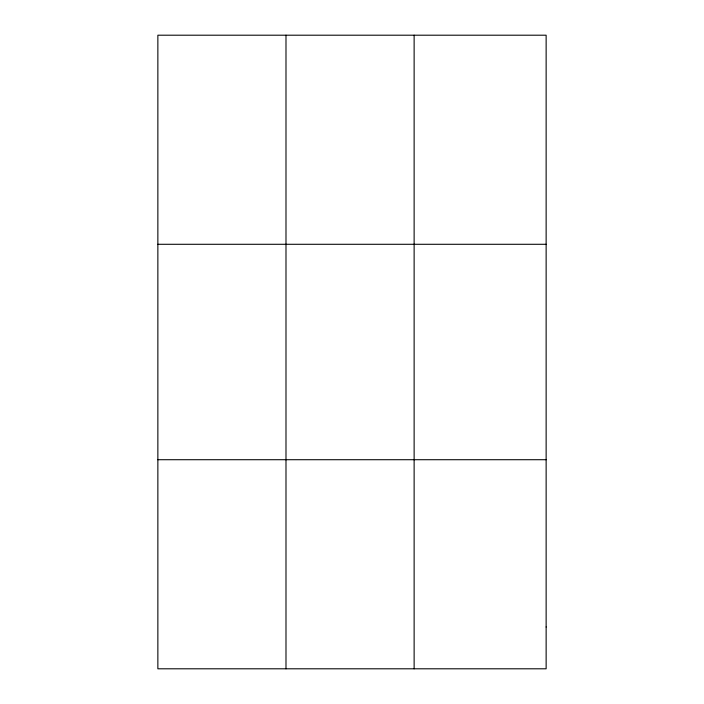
<?xml version="1.0" encoding="UTF-8"?>
<svg xmlns="http://www.w3.org/2000/svg" width="704" height="704" viewBox="0 0 704 704"><rect width="100%" height="100%" fill="white"/><g stroke="black" fill="none" stroke-linecap="round" stroke-linejoin="round"><path stroke-width="1.06" d="M285.991 668.8L285.991 35.2M414.128 668.8L414.128 35.2M157.863 244.288L546.137 244.288M157.863 459.712L546.137 459.712M546.137 626.982L546.137 668.8L157.863 668.8L157.863 35.2L546.137 35.2L546.137 626.982"/></g></svg>
